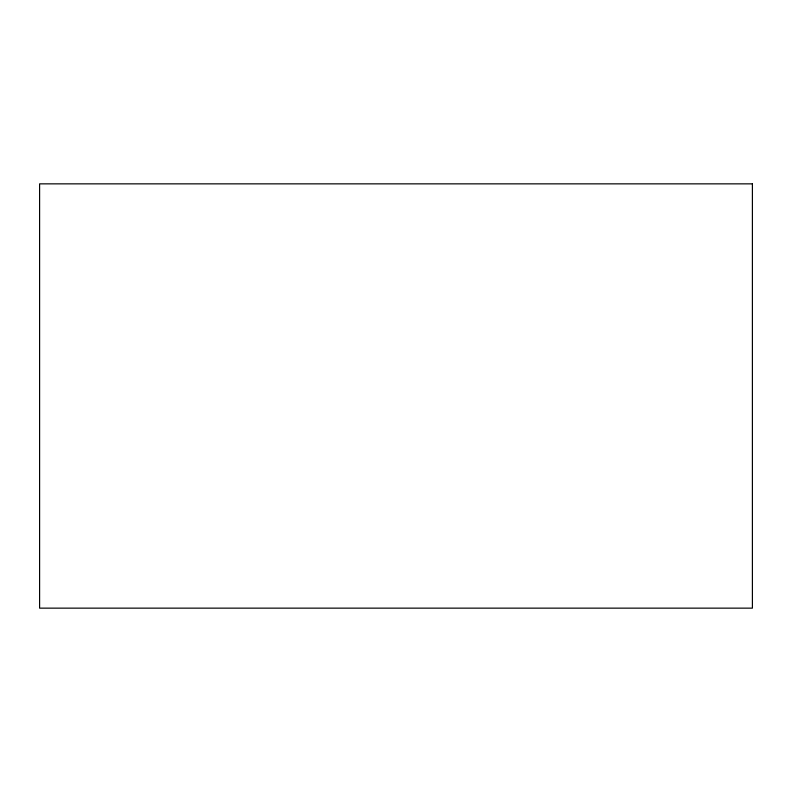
<?xml version="1.0" encoding="UTF-8"?>
<svg xmlns="http://www.w3.org/2000/svg" width="792" height="792" viewBox="0 0 792 792"><rect width="100%" height="100%" fill="white"/><g stroke="black" fill="none" stroke-linecap="round" stroke-linejoin="round"><path stroke-width="1.19" d="M752.4 183.853L39.6 183.853L39.6 608.147L752.4 608.147L752.4 183.853"/></g></svg>
